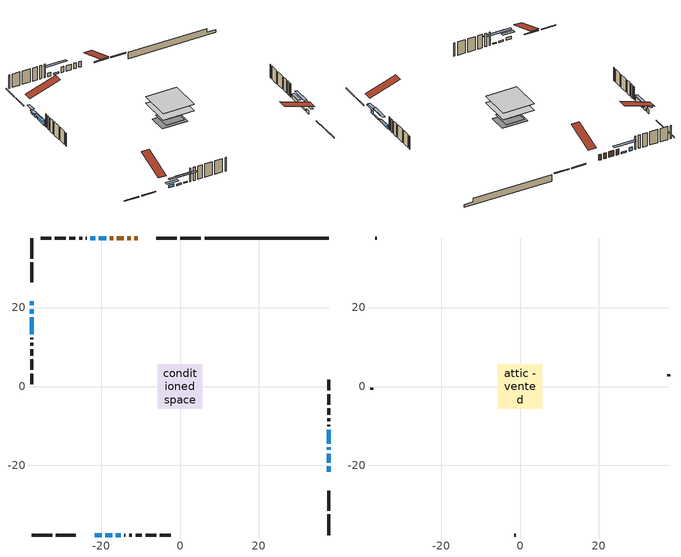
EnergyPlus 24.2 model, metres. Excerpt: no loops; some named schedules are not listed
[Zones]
conditioned space
 floor outside (Floor1 construction): -2.46,-2.46 -2.46,2.46 2.46,2.46 2.46,-2.46 z1.41
 floor adiabatic (AdiabaticFloorConstruction): -5.6,-5.6 -5.6,5.6 5.6,5.6 5.6,-5.6 z3.85
 floor foundation (Slab1 construction): -4.64,-3.21 -4.64,3.21 4.64,3.21 4.64,-3.21 z-0.98
 floor foundation (Slab2 construction): -3.23,-3.23 -3.23,3.23 3.23,3.23 3.23,-3.23 z0
 wall outside (RimJoist1 construction): 5.29,37.62 0.05,37.62 / -37.62,-37.62 -32.37,-37.62 / -37.62,37.62 -37.62,32.37 / 37.62,-37.62 37.62,-32.37 z1.41:1.71
 wall outside (RimJoist2 construction): -0.88,37.62 -5.98,37.62 / -31.44,-37.62 -26.35,-37.62 / -37.62,31.44 -37.62,26.35 / 37.62,-31.44 37.62,-26.35 z1.41:1.71
 wall outside (AdiabaticWallConstruction 1): -10.71,37.62 -11.57,37.62 / -12.5,37.62 -13.36,37.62 / -14.28,37.62 -16,37.62 / -16.93,37.62 -17.79,37.62 z1.41:3.44
 wall outside (AdiabaticWallConstruction): 37.62,-21.61 37.62,-20.24 / -21.47,37.62 -22.68,37.62 z1.41:2.63; -21.61,-37.62 -19.81,-37.62 / 37.62,-14.46 37.62,-10.95 z1.41:2.48; 37.62,-19.31 37.62,-16.98 / -18.88,-37.62 -17.15,-37.62 / -16.23,-37.62 -15.06,-37.62 z1.41:1.92; 37.62,-16.05 37.62,-15.39 z1.41:2.17; -18.72,37.62 -20.55,37.62 z1.41:1.97; -37.62,21.61 -37.62,20.55 / -37.62,17.55 -37.62,13.23 z1.41:3.16; -37.62,19.62 -37.62,18.47 z1.41:2.45
 wall outside (Wall1 construction): -23.6,37.62 -23.89,37.62 / -14.13,-37.62 -13.84,-37.62 / -37.62,12.3 -37.62,12.01 / 37.62,-10.03 37.62,-9.73 z1.41:6.29
 wall outside (Wall2 construction): -24.82,37.62 -25.56,37.62 / -12.91,-37.62 -12.17,-37.62 / -37.62,11.08 -37.62,10.35 / 37.62,-8.81 37.62,-8.07 z1.41:6.29
 wall outside (Wall3 construction): -26.49,37.62 -28.07,37.62 / -11.24,-37.62 -9.66,-37.62 / -37.62,9.42 -37.62,7.83 / 37.62,-7.14 37.62,-5.55 z1.41:6.29
 wall outside (Wall4 construction): -29,37.62 -31.71,37.62 / -8.73,-37.62 -6.02,-37.62 / -37.62,6.9 -37.62,4.19 / 37.62,-4.63 37.62,-1.92 z1.41:6.29
 wall outside (Wall5 construction): -32.64,37.62 -35.34,37.62 / -5.09,-37.62 -2.4,-37.62 / -37.62,3.26 -37.62,0.57 / 37.62,-0.99 37.62,1.71 z1.41:6.29
 wall foundation (FoundationWall1 construction): 6.22,37.62,-0.98 6.22,37.62,1.41 34.48,37.62,1.41 34.48,37.62,0.08 37.62,37.62,0.08 37.62,37.62,-0.98
 window (WindowConstruction): 37.62,-21.61 37.62,-20.24 z1.41:2.63
 window (WindowConstruction 6): -21.61,-37.62 -19.81,-37.62 z1.41:2.48
 window (WindowConstruction 7): 37.62,-19.31 37.62,-16.98 z1.41:1.92
 window (WindowConstruction 8): 37.62,-16.05 37.62,-15.39 z1.41:2.17
 window (WindowConstruction 9): -18.72,37.62 -20.55,37.62 z1.41:1.97
 window (WindowConstruction 10): -18.88,-37.62 -17.15,-37.62 z1.41:1.92
 window (WindowConstruction 11): -16.22,-37.62 -15.06,-37.62 z1.41:1.92
 window (WindowConstruction 1): -37.62,21.61 -37.62,20.55 z1.41:3.16
 window (WindowConstruction 2): -37.62,19.62 -37.62,18.48 z1.41:2.45
 window (WindowConstruction 3): -21.47,37.62 -22.67,37.62 z1.41:2.63
 window (WindowConstruction 4): 37.62,-14.46 37.62,-10.95 z1.41:2.48
 window (WindowConstruction 5): -37.62,17.55 -37.62,13.23 z1.41:3.16
 door (Door): -10.71,37.62 -11.57,37.62 z1.41:3.44
 door (Door 1): -12.5,37.62 -13.35,37.62 z1.41:3.44
 door (Door 2): -14.28,37.62 -16,37.62 z1.41:3.44
 door (Door 3): -16.93,37.62 -17.79,37.62 z1.41:3.44
 ceiling adiabatic (AdiabaticFloorConstruction): 5.6,-5.6 5.6,5.6 -5.6,5.6 -5.6,-5.6 z3.85
attic - vented
 floor to conditioned space (Floor2 construction Reversed): -5.6,-5.6 -5.6,5.6 5.6,5.6 5.6,-5.6 z6.29
 wall outside (Wall6 construction): -36.26,37.62 -36.69,37.62 / -1.47,-37.62 -1.04,-37.62 / -37.62,-0.36 -37.62,-0.78 / 37.62,2.64 37.62,3.06 z1.41:6.29
 roof outside (Roof1 construction): -9.78,37.62,6.29 -9.78,26.7,9.92 -6.9,26.7,9.92 -6.9,37.62,6.29; -22.54,-37.62,6.29 -22.54,-26.7,9.92 -25.42,-26.7,9.92 -25.42,-37.62,6.29; -37.62,22.54,6.29 -26.7,22.54,9.92 -26.7,25.42,9.92 -37.62,25.42,6.29; 37.62,-22.54,6.29 26.7,-22.54,9.92 26.7,-25.42,9.92 37.62,-25.42,6.29
shading: 37.62,-19.02 37.62,-22.83 38.53,-22.83 38.53,-19.02 z3.85; -18.59,-37.62 -22.83,-37.62 -22.83,-38.53 -18.59,-38.53 z3.7; 37.62,-14.24 37.62,-22.05 38.53,-22.05 38.53,-14.24 z4.66; 37.62,-12.65 37.62,-18.79 38.53,-18.79 38.53,-12.65 z4.91; -23.6,37.62 -15.67,37.62 -15.67,38.53 -23.6,38.53 z5.02; -14.1,-37.62 -21.93,-37.62 -21.93,-38.53 -14.1,-38.53 z4.97; -12.01,-37.62 -19.28,-37.62 -19.28,-38.53 -12.01,-38.53 z4.97; -37.62,19.64 -37.62,22.53 -38.53,22.53 -38.53,19.64 z4.07; -37.62,17.56 -37.62,20.53 -38.53,20.53 -38.53,17.56 z3.36; 37.62,-10.66 37.62,-14.76 38.53,-14.76 38.53,-10.66 z2.78; -37.62,12.93 -37.62,17.85 -38.53,17.85 -38.53,12.93 z3.46
[Building]
Building 1: Terrain=Suburbs
[Site:Location]
Edmonton Intl AP_AB: Latitude {deg}=53.31; Longitude {deg}=-113.58; Time Zone {hr}=-7; Elevation {m}=723; Keep Site Location Information=Yes
[Site:GroundTemperature:Shallow]
-1.56185, -3.61833, -3.78302, -2.80711, 1.11059, 5.01004, 8.39065, 10.5322, 10.7141, 8.97234, 5.67794, 1.89811
[Site:WaterMainsTemperature]
Calculation Method=Schedule; Temperature Schedule=mains temperature schedule
[Material] Roughness=Rough; Thermal Absorptance=0.9
Name | Thickness {m} | Conductivity {W/m-K} | Density {kg/m3} | Specific Heat {J/kg-K} | Solar Absorptance | Visible Absorptance
asphalt or fiberglass shingles | 0.00635 | 0.162714 | 1121.4 | 1465.45 | 0.4 | 0.4
ceiling loosefill ins | 0.169333 | 0.0480833 | 16.02 | 1046.75 | 0.7 | 0.7
ceiling stud and cavity | 0.1397 | 0.182384 | 65.682 | 1177.47 | 0.7 | 0.7
concrete 4.0 in. | 0.1016 | 1.803125 | 2242.8 | 837.4 | 0.7 | 0.7
concrete 8.0 in. | 0.2032 | 1.803125 | 2242.8 | 837.4 | 0.7 | 0.7
door material | 0.04445 | 0.0451087 | 512.64 | 1214.23 | 0.7 | 0.7
door material 1 | 0.04445 | 0.20624 | 512.64 | 1214.23 | 0.7 | 0.7
door material 2 | 0.04445 | 0.053851 | 512.64 | 1214.23 | 0.7 | 0.7
exterior vertical ins | 0.0286039 | 0.029427 | 32.04 | 1214.23 | 0.7 | 0.7
floor covering | 0.0127 | 0.0433444 | 54.468 | 1339.84 | 0.6 | 0.6
floor rigid ins; wall rigid ins 1 | 0.512978 | 0.029427 | 32.04 | 1214.23 | 0.7 | 0.7
floor stud and cavity | 0.1397 | 0.0995206 | 92.3553 | 1139.71 | 0.7 | 0.7
floor stud and cavity 1 | 0.1397 | 1.75129 | 37.0049 | 1207.88 | 0.7 | 0.7
furniture material conditioned space 1 | 0.1524 | 0.115458 | 640.8 | 1214.23 | 0.6 | 0.6
gypsum board | 0.00254 | 0.160291 | 801 | 837.4 | 0.6 | 0.6
gypsum board 1 | 0.0127 | 0.160291 | 801 | 837.4 | 0.6 | 0.6
gypsum board 2 | 0.0127 | 0.160291 | 801 | 837.4 | 0.7 | 0.7
osb sheathing 0.5 in. | 0.0127 | 0.115458 | 512.64 | 1214.23 | 0.7 | 0.7
osb sheathing 0.75 in. | 0.01905 | 0.115458 | 512.64 | 1214.23 | 0.7 | 0.7
osb sheathing 2.0 in. | 0.0508 | 0.115458 | 512.64 | 1214.23 | 0.7 | 0.7
rim joist stud and cavity | 0.0508 | 0.0452492 | 125.044 | 1163.47 | 0.6 | 0.6
rim joist stud and cavity 1 | 0.0508 | 0.0454632 | 125.044 | 1163.47 | 0.6 | 0.6
wall rigid ins | 0.051816 | 0.029427 | 32.04 | 1214.23 | 0.7 | 0.7
wall stud and cavity | 0.0889 | 0.189648 | 50.32683 | 1063.81 | 0.7 | 0.7
wall stud and cavity 1 | 0.1397 | 0.231312 | 139.0536 | 1170.24 | 0.7 | 0.7
wall stud and cavity 2 | 0.1397 | 0.227988 | 139.0536 | 1170.24 | 0.7 | 0.7
wall stud and cavity 3 | 0.1397 | 0.346467 | 139.0536 | 1170.24 | 0.7 | 0.7
wall stud and cavity 4 | 0.1397 | 0.325167 | 139.0536 | 1170.24 | 0.7 | 0.7
wall stud and cavity 5 | 0.0889 | 6.9971 | 50.32683 | 1063.81 | 0.6 | 0.6
wall stud and cavity 6 | 0.0889 | 0.380278 | 52.3479 | 1209.89 | 0.7 | 0.7
wall stud and cavity 7 | 0.0889 | 0.391764 | 83.0341 | 1211.67 | 0.7 | 0.7
wood siding | 0.00254 | 0.102417 | 544.68 | 1172.36 | 0.4 | 0.4
wood siding 1 | 0.0254 | 0.102417 | 544.68 | 1172.36 | 0.4 | 0.4
wood siding 2; wood siding 3; wood siding 4 | 0.0254 | 0.102417 | 544.68 | 1172.36 | 0.7 | 0.7
[WindowMaterial:SimpleGlazingSystem]
Name | U-Factor {W/m2-K} | Solar Heat Gain Coefficient
WindowMaterial | 1.41496 | 0.46
WindowMaterial 1 | 1.31105 | 0.51
WindowMaterial 10 | 6.802244 | 0.72
WindowMaterial 2 | 1.462085 | 0.44
WindowMaterial 3 | 1.43483 | 0.45
WindowMaterial 4 | 1.34171 | 0.49
WindowMaterial 5 | 1.25597 | 0.53
WindowMaterial 6 | 1.30935 | 0.51
WindowMaterial 7 | 6.75625 | 0.73
WindowMaterial 8 | 1.612552 | 0.37
WindowMaterial 9 | 1.59779 | 0.39
[Construction]
AdiabaticFloorConstruction: floor stud and cavity 1, floor rigid ins, osb sheathing 0.75 in., floor covering
AdiabaticWallConstruction: wood siding 3, wall rigid ins 1, wall stud and cavity 6, gypsum board 1
AdiabaticWallConstruction 1: wood siding 4, wall rigid ins 1, wall stud and cavity 6, gypsum board 1
Door: door material
Door 1: door material 1
Door 2; Door 3: door material 2
Floor1 construction: floor stud and cavity, osb sheathing 0.75 in., floor covering
Floor2 construction Reversed: gypsum board 1, ceiling stud and cavity, ceiling loosefill ins
FoundationWall1 construction: concrete 8.0 in., gypsum board 2
furniture construction conditioned space 1: furniture material conditioned space 1
PartitionWallConstruction: gypsum board 1, wall stud and cavity 7, gypsum board 1
RimJoist1 construction: wood siding 2, osb sheathing 2.0 in., rim joist stud and cavity
RimJoist2 construction: wood siding 2, osb sheathing 2.0 in., rim joist stud and cavity 1
Roof1 construction: asphalt or fiberglass shingles
Slab1 construction; Slab2 construction: concrete 4.0 in.
Wall1 construction: wood siding, wall stud and cavity, gypsum board
Wall2 construction: wood siding 1, wall rigid ins, osb sheathing 0.5 in., wall stud and cavity 1, gypsum board 1
Wall3 construction: wood siding 1, wall rigid ins, osb sheathing 0.5 in., wall stud and cavity 2, gypsum board 1
Wall4 construction: wood siding 1, wall rigid ins, osb sheathing 0.5 in., wall stud and cavity 3, gypsum board 1
Wall5 construction: wood siding 1, wall rigid ins, osb sheathing 0.5 in., wall stud and cavity 4, gypsum board 1
Wall6 construction: wood siding, wall stud and cavity 5
WindowConstruction: WindowMaterial
WindowConstruction 1: WindowMaterial 1
WindowConstruction 10: WindowMaterial 10
WindowConstruction 11; WindowConstruction 7: WindowMaterial 7
WindowConstruction 2: WindowMaterial 2
WindowConstruction 3: WindowMaterial 3
WindowConstruction 4: WindowMaterial 4
WindowConstruction 5: WindowMaterial 5
WindowConstruction 6: WindowMaterial 6
WindowConstruction 8: WindowMaterial 8
WindowConstruction 9: WindowMaterial 9
[Zone] Multiplier=1; Part of Total Floor Area=Yes
Name | Volume {m3}
attic - vented | 74.1082
conditioned space | 596.6
[Space]
Name | Zone | Volume {m3}
attic - vented 1 | attic - vented | 74.1082
conditioned space 1 | conditioned space | 596.6
[ZoneInfiltration:EffectiveLeakageArea]
infil attic - vented 1: Zone or Space=attic - vented 1; Schedule=Always On Discrete; Effective Air Leakage Area {cm2}=4365.57; Stack Coefficient=0.000592055; Wind Coefficient=1.644e-05
[ZoneMixing]
whole house fan mix: Zone or Space=attic - vented; Schedule=Always On Continuous; Design Flow Rate Calculation Method=Flow/Zone; Design Flow Rate {m3/s}=0; Source Zone or Space=conditioned space
[SurfaceProperty:ExposedFoundationPerimeter] Exposed Perimeter Calculation Method=TotalExposedPerimeter
Name | Total Exposed Perimeter {m}
Slab1 | 31.394
Slab2 | 19.05
[InternalMass] Zone or ZoneList=conditioned space; Space or SpaceList=conditioned space 1
Name | Construction | Surface Area {m2}
furniture mass conditioned space 1 | furniture construction conditioned space 1 | 100.404
partition wall mass | PartitionWallConstruction | 251.01
[Lights]
interior lighting: Zone or ZoneList or Space or SpaceList=conditioned space 1; Schedule=interior lighting schedule; Design Level Calculation Method=LightingLevel; Lighting Level {W}=343.2; Return Air Fraction=0; Fraction Radiant=0.6; Fraction Visible=0.2; Fraction Replaceable=1
[People]
occupants: Zone or ZoneList or Space or SpaceList=conditioned space 1; Number of People Schedule=occupants schedule; Number of People Calculation Method=People; Number of People=3; Fraction Radiant=0.314171; Sensible Heat Fraction=0.56303; Activity Level Schedule=occupants activity schedule; Carbon Dioxide Generation Rate {m3/s-W}=0; Enable ASHRAE 55 Comfort Warnings=No; Mean Radiant Temperature Calculation Type=EnclosureAveraged
[ElectricEquipment] Zone or ZoneList or Space or SpaceList=conditioned space 1; Design Level Calculation Method=EquipmentLevel
Name | Schedule | Design Level {W} | Fraction Latent | Fraction Radiant | Fraction Lost
clothes dryer | clothes dryer schedule | 140.772 | 0.015 | 0.081 | 0.85
clothes washer | clothes washer schedule | 32.1985 | 0.03 | 0.162 | 0.7
cooking range | cooking range schedule | 215.147 | 0.08 | 0.432 | 0.2
dishwasher | dishwasher schedule | 66.8632 | 0.3 | 0.18 | 0.4
fridge | fridge schedule | 72.9452 | 0 | 0.6 | 0
mech vent bath fan 0 | mech vent bath fan 0 schedule | 50.2 | 0 | 0 | 1
mech vent bath fan 1 | mech vent bath fan 1 schedule | 50.2 | 0 | 0 | 1
mech vent house fan | mech vent house fan schedule | 0 | 0 | 0 | 1
mech vent house fan cfis | mech vent house fan cfis schedule | 0 | 0 | 0 | 0
mech vent range fan 0 | mech vent range fan 0 schedule | 57 | 0 | 0 | 1
misc plug loads | misc plug loads schedule | 494.7 | 0.045 | 0.513 | 0.1
whole house fan | Always On Discrete | 0 | 0 | 0 | 1
[OtherEquipment] Zone or ZoneList or Space or SpaceList=conditioned space 1; Design Level Calculation Method=EquipmentLevel
Name | Fuel Type | Schedule | Design Level {W} | Fraction Latent | Fraction Radiant | Fraction Lost
clothes dryer 1 | Electricity | clothes dryer schedule | 0 | 0.015 | 0.081 | 0.85
cooking range 1 | Electricity | cooking range schedule | 0 | 0.08 | 0.432 | 0.2
general water use latent | None | general water use schedule | 62.594 | 1 | 0 | 0
general water use sensible | None | general water use schedule | -61.6891 | 0 | 0.6 | 0
mech vent house fan latent load | None | Always On Discrete | 0 | 1 | 0 | 0
mech vent house fan sensible load | None | Always On Discrete | 0 | 0 | 0 | 0
water heater energy adjustment1 | NaturalGas | Always On Discrete | 0.01 | 0 | 0 | 1
[ZoneInfiltration:DesignFlowRate] Zone or ZoneList or Space or SpaceList=conditioned space 1; Schedule=Always On Discrete; Design Flow Rate Calculation Method=Flow/Zone; Design Flow Rate {m3/s}=0
infil flow; natural vent flow; whole house fan flow
[Foundation:Kiva] Initial Indoor Air Temperature {C}=18; Wall Depth Below Slab {m}=0.2032
Name | Wall Height Above Grade {m} | Custom Block Material Name 1 | Custom Block Depth 1 {m} | Custom Block X Position 1 {m} | Custom Block Z Position 1 {m}
Foundation Kiva 1 | 1.41 | exterior vertical ins | 2.39 | 0.2159 | 0
Foundation Kiva 2 | 0.1016
[Foundation:Kiva:Settings]
Soil Conductivity {W/m-K}=0.849921; Soil Density {kg/m3}=1842.3; Soil Specific Heat {J/kg-K}=418.7; Ground Solar Absorptivity=0.9; Ground Thermal Absorptivity=0.9; Ground Surface Roughness {m}=0.03; Far-Field Width {m}=40; Deep-Ground Boundary Condition=ZeroFlux; Deep-Ground Depth {m}=40; Minimum Cell Dimension {m}=0.2; Maximum Cell Growth Coefficient=3; Simulation Timestep=Timestep
[Exterior:Lights]
exterior lighting: Schedule=exterior lighting schedule; Design Level {W}=75.6
[Schedule:Constant]
Name | Hourly Value
Always On Continuous; mech vent house fan schedule; mech vent house fan cfis schedule; Always On Discrete | 1
occupants activity schedule | 117.228
fridge schedule | 0
[Schedule:Week:Daily]
interior lighting schedule Week Rule - Jan1-Jan27: interior lighting schedule day, interior lighting schedule day, interior lighting schedule day, interior lighting schedule day, interior lighting schedule day, interior lighting schedule day, interior lighting schedule day, interior lighting schedule default day, interior lighting schedule default day, interior lighting schedule default day, interior lighting schedule default day, interior lighting schedule default day
interior lighting schedule Week Rule - Jan28-Feb3: interior lighting schedule day, interior lighting schedule day, interior lighting schedule day, interior lighting schedule day, interior lighting schedule day 1, interior lighting schedule day 1, interior lighting schedule day 1, interior lighting schedule default day, interior lighting schedule default day, interior lighting schedule default day, interior lighting schedule default day, interior lighting schedule default day
interior lighting schedule Week Rule - Feb4-Feb24: interior lighting schedule day 1, interior lighting schedule day 1, interior lighting schedule day 1, interior lighting schedule day 1, interior lighting schedule day 1, interior lighting schedule day 1, interior lighting schedule day 1, interior lighting schedule default day, interior lighting schedule default day, interior lighting schedule default day, interior lighting schedule default day, interior lighting schedule default day
interior lighting schedule Week Rule - Feb25-Mar3: interior lighting schedule day 1, interior lighting schedule day 1, interior lighting schedule day 1, interior lighting schedule day 1, interior lighting schedule day 2, interior lighting schedule day 2, interior lighting schedule day 2, interior lighting schedule default day, interior lighting schedule default day, interior lighting schedule default day, interior lighting schedule default day, interior lighting schedule default day
interior lighting schedule Week Rule - Mar4-Mar31: interior lighting schedule day 2, interior lighting schedule day 2, interior lighting schedule day 2, interior lighting schedule day 2, interior lighting schedule day 2, interior lighting schedule day 2, interior lighting schedule day 2, interior lighting schedule default day, interior lighting schedule default day, interior lighting schedule default day, interior lighting schedule default day, interior lighting schedule default day
interior lighting schedule Week Rule - Apr1-Apr28: interior lighting schedule day 3, interior lighting schedule day 3, interior lighting schedule day 3, interior lighting schedule day 3, interior lighting schedule day 3, interior lighting schedule day 3, interior lighting schedule day 3, interior lighting schedule default day, interior lighting schedule default day, interior lighting schedule default day, interior lighting schedule default day, interior lighting schedule default day
interior lighting schedule Week Rule - Apr29-May5: interior lighting schedule day 3, interior lighting schedule day 3, interior lighting schedule day 4, interior lighting schedule day 4, interior lighting schedule day 4, interior lighting schedule day 4, interior lighting schedule day 4, interior lighting schedule default day, interior lighting schedule default day, interior lighting schedule default day, interior lighting schedule default day, interior lighting schedule default day
interior lighting schedule Week Rule - May6-May26: interior lighting schedule day 4, interior lighting schedule day 4, interior lighting schedule day 4, interior lighting schedule day 4, interior lighting schedule day 4, interior lighting schedule day 4, interior lighting schedule day 4, interior lighting schedule default day, interior lighting schedule default day, interior lighting schedule default day, interior lighting schedule default day, interior lighting schedule default day
interior lighting schedule Week Rule - May27-Jun2: interior lighting schedule day 4, interior lighting schedule day 4, interior lighting schedule day 4, interior lighting schedule day 4, interior lighting schedule day 4, interior lighting schedule day 5, interior lighting schedule day 5, interior lighting schedule default day, interior lighting schedule default day, interior lighting schedule default day, interior lighting schedule default day, interior lighting schedule default day
interior lighting schedule Week Rule - Jun3-Jun30: interior lighting schedule day 5, interior lighting schedule day 5, interior lighting schedule day 5, interior lighting schedule day 5, interior lighting schedule day 5, interior lighting schedule day 5, interior lighting schedule day 5, interior lighting schedule default day, interior lighting schedule default day, interior lighting schedule default day, interior lighting schedule default day, interior lighting schedule default day
interior lighting schedule Week Rule - Jul1-Jul28: interior lighting schedule day 6, interior lighting schedule day 6, interior lighting schedule day 6, interior lighting schedule day 6, interior lighting schedule day 6, interior lighting schedule day 6, interior lighting schedule day 6, interior lighting schedule default day, interior lighting schedule default day, interior lighting schedule default day, interior lighting schedule default day, interior lighting schedule default day
interior lighting schedule Week Rule - Jul29-Aug4: interior lighting schedule day 6, interior lighting schedule day 6, interior lighting schedule day 6, interior lighting schedule day 7, interior lighting schedule day 7, interior lighting schedule day 7, interior lighting schedule day 7, interior lighting schedule default day, interior lighting schedule default day, interior lighting schedule default day, interior lighting schedule default day, interior lighting schedule default day
interior lighting schedule Week Rule - Aug5-Aug25: interior lighting schedule day 7, interior lighting schedule day 7, interior lighting schedule day 7, interior lighting schedule day 7, interior lighting schedule day 7, interior lighting schedule day 7, interior lighting schedule day 7, interior lighting schedule default day, interior lighting schedule default day, interior lighting schedule default day, interior lighting schedule default day, interior lighting schedule default day
interior lighting schedule Week Rule - Aug26-Sep1: interior lighting schedule day 7, interior lighting schedule day 7, interior lighting schedule day 7, interior lighting schedule day 7, interior lighting schedule day 7, interior lighting schedule day 7, interior lighting schedule day 8, interior lighting schedule default day, interior lighting schedule default day, interior lighting schedule default day, interior lighting schedule default day, interior lighting schedule default day
interior lighting schedule Week Rule - Sep2-Sep29: interior lighting schedule day 8, interior lighting schedule day 8, interior lighting schedule day 8, interior lighting schedule day 8, interior lighting schedule day 8, interior lighting schedule day 8, interior lighting schedule day 8, interior lighting schedule default day, interior lighting schedule default day, interior lighting schedule default day, interior lighting schedule default day, interior lighting schedule default day
interior lighting schedule Week Rule - Sep30-Oct6: interior lighting schedule day 8, interior lighting schedule day 9, interior lighting schedule day 9, interior lighting schedule day 9, interior lighting schedule day 9, interior lighting schedule day 9, interior lighting schedule day 9, interior lighting schedule default day, interior lighting schedule default day, interior lighting schedule default day, interior lighting schedule default day, interior lighting schedule default day
interior lighting schedule Week Rule - Oct7-Oct27: interior lighting schedule day 9, interior lighting schedule day 9, interior lighting schedule day 9, interior lighting schedule day 9, interior lighting schedule day 9, interior lighting schedule day 9, interior lighting schedule day 9, interior lighting schedule default day, interior lighting schedule default day, interior lighting schedule default day, interior lighting schedule default day, interior lighting schedule default day
interior lighting schedule Week Rule - Oct28-Nov3: interior lighting schedule day 9, interior lighting schedule day 9, interior lighting schedule day 9, interior lighting schedule day 9, interior lighting schedule day 10, interior lighting schedule day 10, interior lighting schedule day 10, interior lighting schedule default day, interior lighting schedule default day, interior lighting schedule default day, interior lighting schedule default day, interior lighting schedule default day
interior lighting schedule Week Rule - Nov4-Nov24: interior lighting schedule day 10, interior lighting schedule day 10, interior lighting schedule day 10, interior lighting schedule day 10, interior lighting schedule day 10, interior lighting schedule day 10, interior lighting schedule day 10, interior lighting schedule default day, interior lighting schedule default day, interior lighting schedule default day, interior lighting schedule default day, interior lighting schedule default day
interior lighting schedule Week Rule - Nov25-Dec1: interior lighting schedule day 10, interior lighting schedule day 10, interior lighting schedule day 10, interior lighting schedule day 10, interior lighting schedule day 10, interior lighting schedule day 10, interior lighting schedule day 11, interior lighting schedule default day, interior lighting schedule default day, interior lighting schedule default day, interior lighting schedule default day, interior lighting schedule default day
interior lighting schedule Week Rule - Dec2-Dec31: interior lighting schedule day 11, interior lighting schedule day 11, interior lighting schedule day 11, interior lighting schedule day 11, interior lighting schedule day 11, interior lighting schedule day 11, interior lighting schedule day 11, interior lighting schedule default day, interior lighting schedule default day, interior lighting schedule default day, interior lighting schedule default day, interior lighting schedule default day
occupants schedule Week Rule - Jan1-Dec31: occupants schedule day, occupants schedule day, occupants schedule day, occupants schedule day, occupants schedule day, occupants schedule day, occupants schedule day, occupants schedule default day, occupants schedule default day, occupants schedule default day, occupants schedule default day, occupants schedule default day
clothes dryer schedule Week Rule - Jan1-Dec31: clothes dryer schedule day, clothes dryer schedule day, clothes dryer schedule day, clothes dryer schedule day, clothes dryer schedule day, clothes dryer schedule day, clothes dryer schedule day, clothes dryer schedule default day, clothes dryer schedule default day, clothes dryer schedule default day, clothes dryer schedule default day, clothes dryer schedule default day
clothes washer schedule Week Rule - Jan1-Dec31: clothes washer schedule day, clothes washer schedule day, clothes washer schedule day, clothes washer schedule day, clothes washer schedule day, clothes washer schedule day, clothes washer schedule day, clothes washer schedule default day, clothes washer schedule default day, clothes washer schedule default day, clothes washer schedule default day, clothes washer schedule default day
cooking range schedule Week Rule - Jan1-Dec31: cooking range schedule day, cooking range schedule day, cooking range schedule day, cooking range schedule day, cooking range schedule day, cooking range schedule day, cooking range schedule day, cooking range schedule default day, cooking range schedule default day, cooking range schedule default day, cooking range schedule default day, cooking range schedule default day
dishwasher schedule Week Rule - Jan1-Dec31: dishwasher schedule day, dishwasher schedule day, dishwasher schedule day, dishwasher schedule day, dishwasher schedule day, dishwasher schedule day, dishwasher schedule day, dishwasher schedule default day, dishwasher schedule default day, dishwasher schedule default day, dishwasher schedule default day, dishwasher schedule default day
mech vent bath fan 0 schedule Week Rule - Jan1-Dec31: mech vent bath fan 0 schedule day, mech vent bath fan 0 schedule day, mech vent bath fan 0 schedule day, mech vent bath fan 0 schedule day, mech vent bath fan 0 schedule day, mech vent bath fan 0 schedule day, mech vent bath fan 0 schedule day, mech vent bath fan 0 schedule default day, mech vent bath fan 0 schedule default day, mech vent bath fan 0 schedule default day, mech vent bath fan 0 schedule default day, mech vent bath fan 0 schedule default day
mech vent bath fan 1 schedule Week Rule - Jan1-Dec31: mech vent bath fan 1 schedule day, mech vent bath fan 1 schedule day, mech vent bath fan 1 schedule day, mech vent bath fan 1 schedule day, mech vent bath fan 1 schedule day, mech vent bath fan 1 schedule day, mech vent bath fan 1 schedule day, mech vent bath fan 1 schedule default day, mech vent bath fan 1 schedule default day, mech vent bath fan 1 schedule default day, mech vent bath fan 1 schedule default day, mech vent bath fan 1 schedule default day
mech vent range fan 0 schedule Week Rule - Jan1-Dec31: mech vent range fan 0 schedule day, mech vent range fan 0 schedule day, mech vent range fan 0 schedule day, mech vent range fan 0 schedule day, mech vent range fan 0 schedule day, mech vent range fan 0 schedule day, mech vent range fan 0 schedule day, mech vent range fan 0 schedule default day, mech vent range fan 0 schedule default day, mech vent range fan 0 schedule default day, mech vent range fan 0 schedule default day, mech vent range fan 0 schedule default day
misc plug loads schedule Week Rule - Jan1-Dec31: misc plug loads schedule day, misc plug loads schedule day, misc plug loads schedule day, misc plug loads schedule day, misc plug loads schedule day, misc plug loads schedule day, misc plug loads schedule day, misc plug loads schedule default day, misc plug loads schedule default day, misc plug loads schedule default day, misc plug loads schedule default day, misc plug loads schedule default day
general water use schedule Week Rule - Jan1-Dec31: general water use schedule day, general water use schedule day, general water use schedule day, general water use schedule day, general water use schedule day, general water use schedule day, general water use schedule day, general water use schedule default day, general water use schedule default day, general water use schedule default day, general water use schedule default day, general water use schedule default day
exterior lighting schedule Week Rule - Jan1-Jan27: exterior lighting schedule day, exterior lighting schedule day, exterior lighting schedule day, exterior lighting schedule day, exterior lighting schedule day, exterior lighting schedule day, exterior lighting schedule day, exterior lighting schedule default day, exterior lighting schedule default day, exterior lighting schedule default day, exterior lighting schedule default day, exterior lighting schedule default day
exterior lighting schedule Week Rule - Jan28-Feb3: exterior lighting schedule day, exterior lighting schedule day, exterior lighting schedule day, exterior lighting schedule day, exterior lighting schedule day 1, exterior lighting schedule day 1, exterior lighting schedule day 1, exterior lighting schedule default day, exterior lighting schedule default day, exterior lighting schedule default day, exterior lighting schedule default day, exterior lighting schedule default day
exterior lighting schedule Week Rule - Feb4-Feb24: exterior lighting schedule day 1, exterior lighting schedule day 1, exterior lighting schedule day 1, exterior lighting schedule day 1, exterior lighting schedule day 1, exterior lighting schedule day 1, exterior lighting schedule day 1, exterior lighting schedule default day, exterior lighting schedule default day, exterior lighting schedule default day, exterior lighting schedule default day, exterior lighting schedule default day
exterior lighting schedule Week Rule - Feb25-Mar3: exterior lighting schedule day 1, exterior lighting schedule day 1, exterior lighting schedule day 1, exterior lighting schedule day 1, exterior lighting schedule day 2, exterior lighting schedule day 2, exterior lighting schedule day 2, exterior lighting schedule default day, exterior lighting schedule default day, exterior lighting schedule default day, exterior lighting schedule default day, exterior lighting schedule default day
exterior lighting schedule Week Rule - Mar4-Mar31: exterior lighting schedule day 2, exterior lighting schedule day 2, exterior lighting schedule day 2, exterior lighting schedule day 2, exterior lighting schedule day 2, exterior lighting schedule day 2, exterior lighting schedule day 2, exterior lighting schedule default day, exterior lighting schedule default day, exterior lighting schedule default day, exterior lighting schedule default day, exterior lighting schedule default day
exterior lighting schedule Week Rule - Apr1-Apr28: exterior lighting schedule day 3, exterior lighting schedule day 3, exterior lighting schedule day 3, exterior lighting schedule day 3, exterior lighting schedule day 3, exterior lighting schedule day 3, exterior lighting schedule day 3, exterior lighting schedule default day, exterior lighting schedule default day, exterior lighting schedule default day, exterior lighting schedule default day, exterior lighting schedule default day
exterior lighting schedule Week Rule - Apr29-May5: exterior lighting schedule day 3, exterior lighting schedule day 3, exterior lighting schedule day 4, exterior lighting schedule day 4, exterior lighting schedule day 4, exterior lighting schedule day 4, exterior lighting schedule day 4, exterior lighting schedule default day, exterior lighting schedule default day, exterior lighting schedule default day, exterior lighting schedule default day, exterior lighting schedule default day
exterior lighting schedule Week Rule - May6-May26: exterior lighting schedule day 4, exterior lighting schedule day 4, exterior lighting schedule day 4, exterior lighting schedule day 4, exterior lighting schedule day 4, exterior lighting schedule day 4, exterior lighting schedule day 4, exterior lighting schedule default day, exterior lighting schedule default day, exterior lighting schedule default day, exterior lighting schedule default day, exterior lighting schedule default day
exterior lighting schedule Week Rule - May27-Jun2: exterior lighting schedule day 4, exterior lighting schedule day 4, exterior lighting schedule day 4, exterior lighting schedule day 4, exterior lighting schedule day 4, exterior lighting schedule day 5, exterior lighting schedule day 5, exterior lighting schedule default day, exterior lighting schedule default day, exterior lighting schedule default day, exterior lighting schedule default day, exterior lighting schedule default day
[Schedule:Year]
interior lighting schedule: interior lighting schedule Week Rule - Jan1-Jan27, 1, 1, 1, 27, interior lighting schedule Week Rule - Jan28-Feb3, 1, 28, 2, 3, interior lighting schedule Week Rule - Feb4-Feb24, 2, 4, 2, 24, interior lighting schedule Week Rule - Feb25-Mar3, 2, 25, 3, 3, interior lighting schedule Week Rule - Mar4-Mar31, 3, 4, 3, 31, interior lighting schedule Week Rule - Apr1-Apr28, 4, 1, 4, 28, interior lighting schedule Week Rule - Apr29-May5, 4, 29, 5, 5, interior lighting schedule Week Rule - May6-May26, 5, 6, 5, 26, interior lighting schedule Week Rule - May27-Jun2, 5, 27, 6, 2, interior lighting schedule Week Rule - Jun3-Jun30, 6, 3, 6, 30, interior lighting schedule Week Rule - Jul1-Jul28, 7, 1, 7, 28, interior lighting schedule Week Rule - Jul29-Aug4, 7, 29, 8, 4, interior lighting schedule Week Rule - Aug5-Aug25, 8, 5, 8, 25, interior lighting schedule Week Rule - Aug26-Sep1, 8, 26, 9, 1, interior lighting schedule Week Rule - Sep2-Sep29, 9, 2, 9, 29, interior lighting schedule Week Rule - Sep30-Oct6, 9, 30, 10, 6, interior lighting schedule Week Rule - Oct7-Oct27, 10, 7, 10, 27, interior lighting schedule Week Rule - Oct28-Nov3, 10, 28, 11, 3, interior lighting schedule Week Rule - Nov4-Nov24, 11, 4, 11, 24, interior lighting schedule Week Rule - Nov25-Dec1, 11, 25, 12, 1, interior lighting schedule Week Rule - Dec2-Dec31, 12, 2, 12, 31
occupants schedule: occupants schedule Week Rule - Jan1-Dec31, 1, 1, 12, 31
clothes dryer schedule: clothes dryer schedule Week Rule - Jan1-Dec31, 1, 1, 12, 31
clothes washer schedule: clothes washer schedule Week Rule - Jan1-Dec31, 1, 1, 12, 31
cooking range schedule: cooking range schedule Week Rule - Jan1-Dec31, 1, 1, 12, 31
dishwasher schedule: dishwasher schedule Week Rule - Jan1-Dec31, 1, 1, 12, 31
mech vent bath fan 0 schedule: mech vent bath fan 0 schedule Week Rule - Jan1-Dec31, 1, 1, 12, 31
mech vent bath fan 1 schedule: mech vent bath fan 1 schedule Week Rule - Jan1-Dec31, 1, 1, 12, 31
mech vent range fan 0 schedule: mech vent range fan 0 schedule Week Rule - Jan1-Dec31, 1, 1, 12, 31
misc plug loads schedule: misc plug loads schedule Week Rule - Jan1-Dec31, 1, 1, 12, 31
general water use schedule: general water use schedule Week Rule - Jan1-Dec31, 1, 1, 12, 31
exterior lighting schedule: exterior lighting schedule Week Rule - Jan1-Jan27, 1, 1, 1, 27, exterior lighting schedule Week Rule - Jan28-Feb3, 1, 28, 2, 3, exterior lighting schedule Week Rule - Feb4-Feb24, 2, 4, 2, 24, exterior lighting schedule Week Rule - Feb25-Mar3, 2, 25, 3, 3, exterior lighting schedule Week Rule - Mar4-Mar31, 3, 4, 3, 31, exterior lighting schedule Week Rule - Apr1-Apr28, 4, 1, 4, 28, exterior lighting schedule Week Rule - Apr29-May5, 4, 29, 5, 5, exterior lighting schedule Week Rule - May6-May26, 5, 6, 5, 26, exterior lighting schedule Week Rule - May27-Jun2, 5, 27, 6, 2, exterior lighting schedule Week Rule - Jun3-Jun30, 6, 3, 6, 30, exterior lighting schedule Week Rule - Jul1-Jul28, 7, 1, 7, 28, exterior lighting schedule Week Rule - Jul29-Aug4, 7, 29, 8, 4, exterior lighting schedule Week Rule - Aug5-Aug25, 8, 5, 8, 25, exterior lighting schedule Week Rule - Aug26-Sep1, 8, 26, 9, 1, exterior lighting schedule Week Rule - Sep2-Sep29, 9, 2, 9, 29, exterior lighting schedule Week Rule - Sep30-Oct6, 9, 30, 10, 6, exterior lighting schedule Week Rule - Oct7-Oct27, 10, 7, 10, 27, exterior lighting schedule Week Rule - Oct28-Nov3, 10, 28, 11, 3, exterior lighting schedule Week Rule - Nov4-Nov24, 11, 4, 11, 24, exterior lighting schedule Week Rule - Nov25-Dec1, 11, 25, 12, 1, exterior lighting schedule Week Rule - Dec2-Dec31, 12, 2, 12, 31
[Schedule:Compact]
mains temperature schedule: Through: 01/01, For: AllDays, Until: 24:00, 3.97167, Through: 01/02, For: AllDays, Until: 24:00, 3.90778, Through: 01/03, For: AllDays, Until: 24:00, 3.84556, Through: 01/04, For: AllDays, Until: 24:00, 3.78389, Through: 01/05, For: AllDays, Until: 24:00, 3.72278, Through: 01/06, For: AllDays, Until: 24:00, 3.66278, Through: 01/07, For: AllDays, Until: 24:00, 3.60389, Through: 01/08, For: AllDays, Until: 24:00, 3.54556, Through: 01/09, For: AllDays, Until: 24:00, 3.48833, Through: 01/10, For: AllDays, Until: 24:00, 3.43167, Through: 01/11, For: AllDays, Until: 24:00, 3.37611, Through: 01/12, For: AllDays, Until: 24:00, 3.32167, Through: 01/13, For: AllDays, Until: 24:00, 3.26833, Through: 01/14, For: AllDays, Until: 24:00, 3.21556, Through: 01/15, For: AllDays, Until: 24:00, 3.16444, Through: 01/16, For: AllDays, Until: 24:00, 3.11389, Through: 01/17, For: AllDays, Until: 24:00, 3.06444, Through: 01/18, For: AllDays, Until: 24:00, 3.01611, Through: 01/19, For: AllDays, Until: 24:00, 2.96889, Through: 01/20, For: AllDays, Until: 24:00, 2.92278, Through: 01/21, For: AllDays, Until: 24:00, 2.87722, Through: 01/22, For: AllDays, Until: 24:00, 2.83333, Through: 01/23, For: AllDays, Until: 24:00, 2.79056, Through: 01/24, For: AllDays, Until: 24:00, 2.74889, Through: 01/25, For: AllDays, Until: 24:00, 2.70833, Through: 01/26, For: AllDays, Until: 24:00, 2.66889, Through: 01/27, For: AllDays, Until: 24:00, 2.63056, Through: 01/28, For: AllDays, Until: 24:00, 2.59333, Through: 01/29, For: AllDays, Until: 24:00, 2.55778, Through: 01/30, For: AllDays, Until: 24:00, 2.52278, Through: 01/31, For: AllDays, Until: 24:00, 2.48944, Through: 02/01, For: AllDays, Until: 24:00, 2.45722, Through: 02/02, For: AllDays, Until: 24:00, 2.42611, Through: 02/03, For: AllDays, Until: 24:00, 2.39667, Through: 02/04, For: AllDays, Until: 24:00, 2.36833, Through: 02/05, For: AllDays, Until: 24:00, 2.34111, Through: 02/06, For: AllDays, Until: 24:00, 2.315, Through: 02/07, For: AllDays, Until: 24:00, 2.29056, Through: 02/08, For: AllDays, Until: 24:00, 2.26722, Through: 02/09, For: AllDays, Until: 24:00, 2.245, Through: 02/10, For: AllDays, Until: 24:00, 2.22444, Through: 02/11, For: AllDays, Until: 24:00, 2.20444, Through: 02/12, For: AllDays, Until: 24:00, 2.18667, Through: 02/13, For: AllDays, Until: 24:00, 2.17, Through: 02/14, For: AllDays, Until: 24:00, 2.15444, Through: 02/15, For: AllDays, Until: 24:00, 2.14, Through: 02/16, For: AllDays, Until: 24:00, 2.12722, Through: 02/17, For: AllDays, Until: 24:00, 2.11556, Through: 02/18, For: AllDays, Until: 24:00, 2.10556, Through: 02/19, For: AllDays, Until: 24:00, 2.09667, Through: 02/20, For: AllDays, Until: 24:00, 2.08889, Through: 02/21, For: AllDays, Until: 24:00, 2.08278, Through: 02/22, For: AllDays, Until: 24:00, 2.07833, Through: 02/23, For: AllDays, Until: 24:00, 2.07444, Through: 02/24, For: AllDays, Until: 24:00, 2.07278, Through: 02/25, For: AllDays, Until: 24:00, 2.07167, Through: 02/26, For: AllDays, Until: 24:00, 2.07222, Through: 02/27, For: AllDays, Until: 24:00, 2.07444, Through: 02/28, For: AllDays, Until: 24:00, 2.07778, Through: 03/01, For: AllDays, Until: 24:00, 2.08222, Through: 03/02, For: AllDays, Until: 24:00, 2.08833, Through: 03/03, For: AllDays, Until: 24:00, 2.09556, Through: 03/04, For: AllDays, Until: 24:00, 2.10444, Through: 03/05, For: AllDays, Until: 24:00, 2.11444, Through: 03/06, For: AllDays, Until: 24:00, 2.12556, Through: 03/07, For: AllDays, Until: 24:00, 2.13833, Through: 03/08, For: AllDays, Until: 24:00, 2.15278, Through: 03/09, For: AllDays, Until: 24:00, 2.16778, Through: 03/10, For: AllDays, Until: 24:00, 2.18444, Through: 03/11, For: AllDays, Until: 24:00, 2.20278, Through: 03/12, For: AllDays, Until: 24:00, 2.22167, Through: 03/13, For: AllDays, Until: 24:00, 2.24278, Through: 03/14, For: AllDays, Until: 24:00, 2.26444, Through: 03/15, For: AllDays, Until: 24:00, 2.28778, Through: 03/16, For: AllDays, Until: 24:00, 2.31222, Through: 03/17, For: AllDays, Until: 24:00, 2.33778, Through: 03/18, For: AllDays, Until: 24:00, 2.365, Through: 03/19, For: AllDays, Until: 24:00, 2.39333, Through: 03/20, For: AllDays, Until: 24:00, 2.42278, Through: 03/21, For: AllDays, Until: 24:00, 2.45389, Through: 03/22, For: AllDays, Until: 24:00, 2.48611, Through: 03/23, For: AllDays, Until: 24:00, 2.51889, Through: 03/24, For: AllDays, Until: 24:00, 2.55389, Through: 03/25, For: AllDays, Until: 24:00, 2.58944, Through: 03/26, For: AllDays, Until: 24:00, 2.62611, Through: 03/27, For: AllDays, Until: 24:00, 2.66444, Through: 03/28, For: AllDays, Until: 24:00, 2.70389, Through: 03/29, For: AllDays, Until: 24:00, 2.74389, Through: 03/30, For: AllDays, Until: 24:00, 2.78556, Through: 03/31, For: AllDays, Until: 24:00, 2.82833, Through: 04/01, For: AllDays, Until: 24:00, 2.87222, Through: 04/02, For: AllDays, Until: 24:00, 2.91722, Through: 04/03, For: AllDays, Until: 24:00, 2.96333, Through: 04/04, For: AllDays, Until: 24:00, 3.01056, Through: 04/05, For: AllDays, Until: 24:00, 3.05889, Through: 04/06, For: AllDays, Until: 24:00, 3.10833, Through: 04/07, For: AllDays, Until: 24:00, 3.15833, Through: 04/08, For: AllDays, Until: 24:00, 3.21, Through: 04/09, For: AllDays, Until: 24:00, 3.26222, Through: 04/10, For: AllDays, Until: 24:00, 3.31556, Through: 04/11, For: AllDays, Until: 24:00, 3.37, Through: 04/12, For: AllDays, Until: 24:00, 3.42556, Through: 04/13, For: AllDays, Until: 24:00, 3.48167, Through: 04/14, For: AllDays, Until: 24:00, 3.53889, Through: 04/15, For: AllDays, Until: 24:00, 3.59722, Through: 04/16, For: AllDays, Until: 24:00, 3.65611, Through: 04/17, For: AllDays, Until: 24:00, 3.71611, Through: 04/18, For: AllDays, Until: 24:00, 3.77667, Through: 04/19, For: AllDays, Until: 24:00, 3.83833, Through: 04/20, For: AllDays, Until: 24:00, 3.90111, Through: 04/21, For: AllDays, Until: 24:00, 3.96444, Through: 04/22, For: AllDays, Until: 24:00, 4.02833, Through: 04/23, For: AllDays, Until: 24:00, 4.09333, Through: 04/24, For: AllDays, Until: 24:00, 4.15889, Through: 04/25, For: AllDays, Until: 24:00, 4.225, Through: 04/26, For: AllDays, Until: 24:00, 4.29222, Through: 04/27, For: AllDays, Until: 24:00, 4.36, Through: 04/28, For: AllDays, Until: 24:00, 4.42833, Through: 04/29, For: AllDays, Until: 24:00, 4.49722, Through: 04/30, For: AllDays, Until: 24:00, 4.56667, Through: 05/01, For: AllDays, Until: 24:00, 4.63722, Through: 05/02, For: AllDays, Until: 24:00, 4.70833, Through: 05/03, For: AllDays, Until: 24:00, 4.77944, Through: 05/04, For: AllDays, Until: 24:00, 4.85167, Through: 05/05, For: AllDays, Until: 24:00, 4.92389, Through: 05/06, For: AllDays, Until: 24:00, 4.99722, Through: 05/07, For: AllDays, Until: 24:00, 5.07056, Through: 05/08, For: AllDays, Until: 24:00, 5.145, Through: 05/09, For: AllDays, Until: 24:00, 5.21944, Through: 05/10, For: AllDays, Until: 24:00, 5.29389, Through: 05/11, For: AllDays, Until: 24:00, 5.36944, Through: 05/12, For: AllDays, Until: 24:00, 5.445, Through: 05/13, For: AllDays, Until: 24:00, 5.52111, Through: 05/14, For: AllDays, Until: 24:00, 5.59722, Through: 05/15, For: AllDays, Until: 24:00, 5.67389, Through: 05/16, For: AllDays, Until: 24:00, 5.75056, Through: 05/17, For: AllDays, Until: 24:00, 5.82778, Through: 05/18, For: AllDays, Until: 24:00, 5.90556, Through: 05/19, For: AllDays, Until: 24:00, 5.98278, Through: 05/20, For: AllDays, Until: 24:00, 6.06056, Through: 05/21, For: AllDays, Until: 24:00, 6.13889, Through: 05/22, For: AllDays, Until: 24:00, 6.21667, Through: 05/23, For: AllDays, Until: 24:00, 6.295, Through: 05/24, For: AllDays, Until: 24:00, 6.37333, Through: 05/25, For: AllDays, Until: 24:00, 6.45222, Through: 05/26, For: AllDays, Until: 24:00, 6.53056, Through: 05/27, For: AllDays, Until: 24:00, 6.60889, Through: 05/28, For: AllDays, Until: 24:00, 6.68778, Through: 05/29, For: AllDays, Until: 24:00, 6.76611, Through: 05/30, For: AllDays, Until: 24:00, 6.84444, Through: 05/31, For: AllDays, Until: 24:00, 6.92278, Through: 06/01, For: AllDays, Until: 24:00, 7.00111, Through: 06/02, For: AllDays, Until: 24:00, 7.07944, Through: 06/03, For: AllDays, Until: 24:00, 7.15778, Through: 06/04, For: AllDays, Until: 24:00, 7.23556, Through: 06/05, For: AllDays, Until: 24:00, 7.31333, Through: 06/06, For: AllDays, Until: 24:00, 7.39056, Through: 06/07, For: AllDays, Until: 24:00, 7.46833, Through: 06/08, For: AllDays, Until: 24:00, 7.545, Through: 06/09, For: AllDays, Until: 24:00, 7.62222, Through: 06/10, For: AllDays, Until: 24:00, 7.69833, Through: 06/11, For: AllDays, Until: 24:00, 7.775, Through: 06/12, For: AllDays, Until: 24:00, 7.85056, Through: 06/13, For: AllDays, Until: 24:00, 7.92611, Through: 06/14, For: AllDays, Until: 24:00, 8.00111, Through: 06/15, For: AllDays, Until: 24:00, 8.07611, Through: 06/16, For: AllDays, Until: 24:00, 8.15056, Through: 06/17, For: AllDays, Until: 24:00, 8.22389, Through: 06/18, For: AllDays, Until: 24:00, 8.29778, Through: 06/19, For: AllDays, Until: 24:00, 8.37056, Through: 06/20, For: AllDays, Until: 24:00, 8.44278, Through: 06/21, For: AllDays, Until: 24:00, 8.51444, Through: 06/22, For: AllDays, Until: 24:00, 8.58611, Through: 06/23, For: AllDays, Until: 24:00, 8.65667, Through: 06/24, For: AllDays, Until: 24:00, 8.72667, Through: 06/25, For: AllDays, Until: 24:00, 8.79611, Through: 06/26, For: AllDays, Until: 24:00, 8.865, Through: 06/27, For: AllDays, Until: 24:00, 8.93333, Through: 06/28, For: AllDays, Until: 24:00, 9.00056, Through: 06/29, For: AllDays, Until: 24:00, 9.06778, Through: 06/30, For: AllDays, Until: 24:00, 9.13333, Through: 07/01, For: AllDays, Until: 24:00, 9.19889, Through: 07/02, For: AllDays, Until: 24:00, 9.26333, Through: 07/03, For: AllDays, Until: 24:00, 9.32722, Through: 07/04, For: AllDays, Until: 24:00, 9.39056, Through: 07/05, For: AllDays, Until: 24:00, 9.45278, Through: 07/06, For: AllDays, Until: 24:00, 9.51389, Through: 07/07, For: AllDays, Until: 24:00, 9.57444, Through: 07/08, For: AllDays, Until: 24:00, 9.63389, Through: 07/09, For: AllDays, Until: 24:00, 9.69278, Through: 07/10, For: AllDays, Until: 24:00, 9.75056, Through: 07/11, For: AllDays, Until: 24:00, 9.80778, Through: 07/12, For: AllDays, Until: 24:00, 9.86333, Through: 07/13, For: AllDays, Until: 24:00, 9.91833, Through: 07/14, For: AllDays, Until: 24:00, 9.97278, Through: 07/15, For: AllDays, Until: 24:00, 10.0256, Through: 07/16, For: AllDays, Until: 24:00, 10.0778, Through: 07/17, For: AllDays, Until: 24:00, 10.1289, Through: 07/18, For: AllDays, Until: 24:00, 10.1789, Through: 07/19, For: AllDays, Until: 24:00, 10.2278, Through: 07/20, For: AllDays, Until: 24:00, 10.2756, Through: 07/21, For: AllDays, Until: 24:00, 10.3222, Through: 07/22, For: AllDays, Until: 24:00, 10.3683, Through: 07/23, For: AllDays, Until: 24:00, 10.4128, Through: 07/24, For: AllDays, Until: 24:00, 10.4561, Through: 07/25, For: AllDays, Until: 24:00, 10.4989, Through: 07/26, For: AllDays, Until: 24:00, 10.54, Through: 07/27, For: AllDays, Until: 24:00, 10.58, Through: 07/28, For: AllDays, Until: 24:00, 10.6189, Through: 07/29, For: AllDays, Until: 24:00, 10.6567, Through: 07/30, For: AllDays, Until: 24:00, 10.6928, Through: 07/31, For: AllDays, Until: 24:00, 10.7283, Through: 08/01, For: AllDays, Until: 24:00, 10.7622, Through: 08/02, For: AllDays, Until: 24:00, 10.7956, Through: 08/03, For: AllDays, Until: 24:00, 10.8272, Through: 08/04, For: AllDays, Until: 24:00, 10.8572, Through: 08/05, For: AllDays, Until: 24:00, 10.8867, Through: 08/06, For: AllDays, Until: 24:00, 10.9144, Through: 08/07, For: AllDays, Until: 24:00, 10.9411, Through: 08/08, For: AllDays, Until: 24:00, 10.9667, Through: 08/09, For: AllDays, Until: 24:00, 10.9906, Through: 08/10, For: AllDays, Until: 24:00, 11.0133, Through: 08/11, For: AllDays, Until: 24:00, 11.035, Through: 08/12, For: AllDays, Until: 24:00, 11.055, Through: 08/13, For: AllDays, Until: 24:00, 11.0739, Through: 08/14, For: AllDays, Until: 24:00, 11.0917, Through: 08/15, For: AllDays, Until: 24:00, 11.1078, Through: 08/16, For: AllDays, Until: 24:00, 11.1228, Through: 08/17, For: AllDays, Until: 24:00, 11.1361, Through: 08/18, For: AllDays, Until: 24:00, 11.1483, Through: 08/19, For: AllDays, Until: 24:00, 11.1594, Through: 08/20, For: AllDays, Until: 24:00, 11.1689, Through: 08/21, For: AllDays, Until: 24:00, 11.1772, Through: 08/22, For: AllDays, Until: 24:00, 11.1844, Through: 08/23, For: AllDays, Until: 24:00, 11.19, Through: 08/24, For: AllDays, Until: 24:00, 11.1939, Through: 08/25, For: AllDays, Until: 24:00, 11.1967, Through: 08/26, For: AllDays, Until: 24:00, 11.1983, Through: 08/27, For: AllDays, Until: 24:00, 11.1983, Through: 08/28, For: AllDays, Until: 24:00, 11.1972, Through: 08/29, For: AllDays, Until: 24:00, 11.195, Through: 08/30, For: AllDays, Until: 24:00, 11.1911, Through: 08/31, For: AllDays, Until: 24:00, 11.1856, Through: 09/01, For: AllDays, Until: 24:00, 11.1789, Through: 09/02, For: AllDays, Until: 24:00, 11.1711, Through: 09/03, For: AllDays, Until: 24:00, 11.1617, Through: 09/04, For: AllDays, Until: 24:00, 11.1511, Through: 09/05, For: AllDays, Until: 24:00, 11.1394, Through: 09/06, For: AllDays, Until: 24:00, 11.1261, Through: 09/07, For: AllDays, Until: 24:00, 11.1111, Through: 09/08, For: AllDays, Until: 24:00, 11.0956, Through: 09/09, For: AllDays, Until: 24:00, 11.0778, Through: 09/10, For: AllDays, Until: 24:00, 11.0594, Through: 09/11, For: AllDays, Until: 24:00, 11.0394, Through: 09/12, For: AllDays, Until: 24:00, 11.0183, Through: 09/13, For: AllDays, Until: 24:00, 10.9961, Through: 09/14, For: AllDays, Until: 24:00, 10.9722, Through: 09/15, For: AllDays, Until: 24:00, 10.9472, Through: 09/16, For: AllDays, Until: 24:00, 10.9206, Through: 09/17, For: AllDays, Until: 24:00, 10.8928, Through: 09/18, For: AllDays, Until: 24:00, 10.8639, Through: 09/19, For: AllDays, Until: 24:00, 10.8339, Through: 09/20, For: AllDays, Until: 24:00, 10.8028, Through: 09/21, For: AllDays, Until: 24:00, 10.77, Through: 09/22, For: AllDays, Until: 24:00, 10.7361, Through: 09/23, For: AllDays, Until: 24:00, 10.7011, Through: 09/24, For: AllDays, Until: 24:00, 10.665, Through: 09/25, For: AllDays, Until: 24:00, 10.6272, Through: 09/26, For: AllDays, Until: 24:00, 10.5889, Through: 09/27, For: AllDays, Until: 24:00, 10.5489, Through: 09/28, For: AllDays, Until: 24:00, 10.5078, Through: 09/29, For: AllDays, Until: 24:00, 10.4661, Through: 09/30, For: AllDays, Until: 24:00, 10.4228, Through: 10/01, For: AllDays, Until: 24:00, 10.3783, Through: 10/02, For: AllDays, Until: 24:00, 10.3328, Through: 10/03, For: AllDays, Until: 24:00, 10.2861, Through: 10/04, For: AllDays, Until: 24:00, 10.2383, Through: 10/05, For: AllDays, Until: 24:00, 10.19, Through: 10/06, For: AllDays, Until: 24:00, 10.14, Through: 10/07, For: AllDays, Until: 24:00, 10.0894, Through: 10/08, For: AllDays, Until: 24:00, 10.0372, Through: 10/09, For: AllDays, Until: 24:00, 9.98444, Through: 10/10, For: AllDays, Until: 24:00, 9.93056, Through: 10/11, For: AllDays, Until: 24:00, 9.87611, Through: 10/12, For: AllDays, Until: 24:00, 9.82, Through: 10/13, For: AllDays, Until: 24:00, 9.76333, Through: 10/14, For: AllDays, Until: 24:00, 9.70611, Through: 10/15, For: AllDays, Until: 24:00, 9.64722, Through: 10/16, For: AllDays, Until: 24:00, 9.58778, Through: 10/17, For: AllDays, Until: 24:00, 9.52778, Through: 10/18, For: AllDays, Until: 24:00, 9.46667, Through: 10/19, For: AllDays, Until: 24:00, 9.40444, Through: 10/20, For: AllDays, Until: 24:00, 9.34167, Through: 10/21, For: AllDays, Until: 24:00, 9.27778, Through: 10/22, For: AllDays, Until: 24:00, 9.21333, Through: 10/23, For: AllDays, Until: 24:00, 9.14833, Through: 10/24, For: AllDays, Until: 24:00, 9.08222, Through: 10/25, For: AllDays, Until: 24:00, 9.01556, Through: 10/26, For: AllDays, Until: 24:00, 8.94833, Through: 10/27, For: AllDays, Until: 24:00, 8.88056, Through: 10/28, For: AllDays, Until: 24:00, 8.81167, Through: 10/29, For: AllDays, Until: 24:00, 8.74222, Through: 10/30, For: AllDays, Until: 24:00, 8.67222, Through: 10/31, For: AllDays, Until: 24:00, 8.60167, Through: 11/01, For: AllDays, Until: 24:00, 8.53056, Through: 11/02, For: AllDays, Until: 24:00, 8.45889, Through: 11/03, For: AllDays, Until: 24:00, 8.38667, Through: 11/04, For: AllDays, Until: 24:00, 8.31389, Through: 11/05, For: AllDays, Until: 24:00, 8.24056, Through: 11/06, For: AllDays, Until: 24:00, 8.16667, Through: 11/07, For: AllDays, Until: 24:00, 8.09278, Through: 11/08, For: AllDays, Until: 24:00, 8.01833, Through: 11/09, For: AllDays, Until: 24:00, 7.94278, Through: 11/10, For: AllDays, Until: 24:00, 7.86778, Through: 11/11, For: AllDays, Until: 24:00, 7.79167, Through: 11/12, For: AllDays, Until: 24:00, 7.71556, Through: 11/13, For: AllDays, Until: 24:00, 7.63944, Through: 11/14, For: AllDays, Until: 24:00, 7.56222, Through: 11/15, For: AllDays, Until: 24:00, 7.48556, Through: 11/16, For: AllDays, Until: 24:00, 7.40833, Through: 11/17, For: AllDays, Until: 24:00, 7.33056, Through: 11/18, For: AllDays, Until: 24:00, 7.25278, Through: 11/19, For: AllDays, Until: 24:00, 7.175, Through: 11/20, For: AllDays, Until: 24:00, 7.09722, Through: 11/21, For: AllDays, Until: 24:00, 7.01889, Through: 11/22, For: AllDays, Until: 24:00, 6.94056, Through: 11/23, For: AllDays, Until: 24:00, 6.86222, Through: 11/24, For: AllDays, Until: 24:00, 6.78389, Through: 11/25, For: AllDays, Until: 24:00, 6.705, Through: 11/26, For: AllDays, Until: 24:00, 6.62667, Through: 11/27, For: AllDays, Until: 24:00, 6.54833, Through: 11/28, For: AllDays, Until: 24:00, 6.46944, Through: 11/29, For: AllDays, Until: 24:00, 6.39111, Through: 11/30, For: AllDays, Until: 24:00, 6.31278, Through: 12/01, For: AllDays, Until: 24:00, 6.23444, Through: 12/02, For: AllDays, Until: 24:00, 6.15611, Through: 12/03, For: AllDays, Until: 24:00, 6.07833, Through: 12/04, For: AllDays, Until: 24:00, 6.00056, Through: 12/05, For: AllDays, Until: 24:00, 5.92278, Through: 12/06, For: AllDays, Until: 24:00, 5.84556, Through: 12/07, For: AllDays, Until: 24:00, 5.76833, Through: 12/08, For: AllDays, Until: 24:00, 5.69111, Through: 12/09, For: AllDays, Until: 24:00, 5.61444, Through: 12/10, For: AllDays, Until: 24:00, 5.53778, Through: 12/11, For: AllDays, Until: 24:00, 5.46222, Through: 12/12, For: AllDays, Until: 24:00, 5.38611, Through: 12/13, For: AllDays, Until: 24:00, 5.31111, Through: 12/14, For: AllDays, Until: 24:00, 5.23611, Through: 12/15, For: AllDays, Until: 24:00, 5.16167, Through: 12/16, For: AllDays, Until: 24:00, 5.08722, Through: 12/17, For: AllDays, Until: 24:00, 5.01389, Through: 12/18, For: AllDays, Until: 24:00, 4.94056, Through: 12/19, For: AllDays, Until: 24:00, 4.86778, Through: 12/20, For: AllDays, Until: 24:00, 4.79556, Through: 12/21, For: AllDays, Until: 24:00, 4.72389, Through: 12/22, For: AllDays, Until: 24:00, 4.65333, Through: 12/23, For: AllDays, Until: 24:00, 4.58278, Through: 12/24, For: AllDays, Until: 24:00, 4.51278, Through: 12/25, For: AllDays, Until: 24:00, 4.44389, Through: 12/26, For: AllDays, Until: 24:00, 4.375, Through: 12/27, For: AllDays, Until: 24:00, 4.30722, Through: 12/28, For: AllDays, Until: 24:00, 4.24, Through: 12/29, For: AllDays, Until: 24:00, 4.17333, Through: 12/30, For: AllDays, Until: 24:00, 4.10778, Through: 12/31, For: AllDays, Until: 24:00, 4.04278
